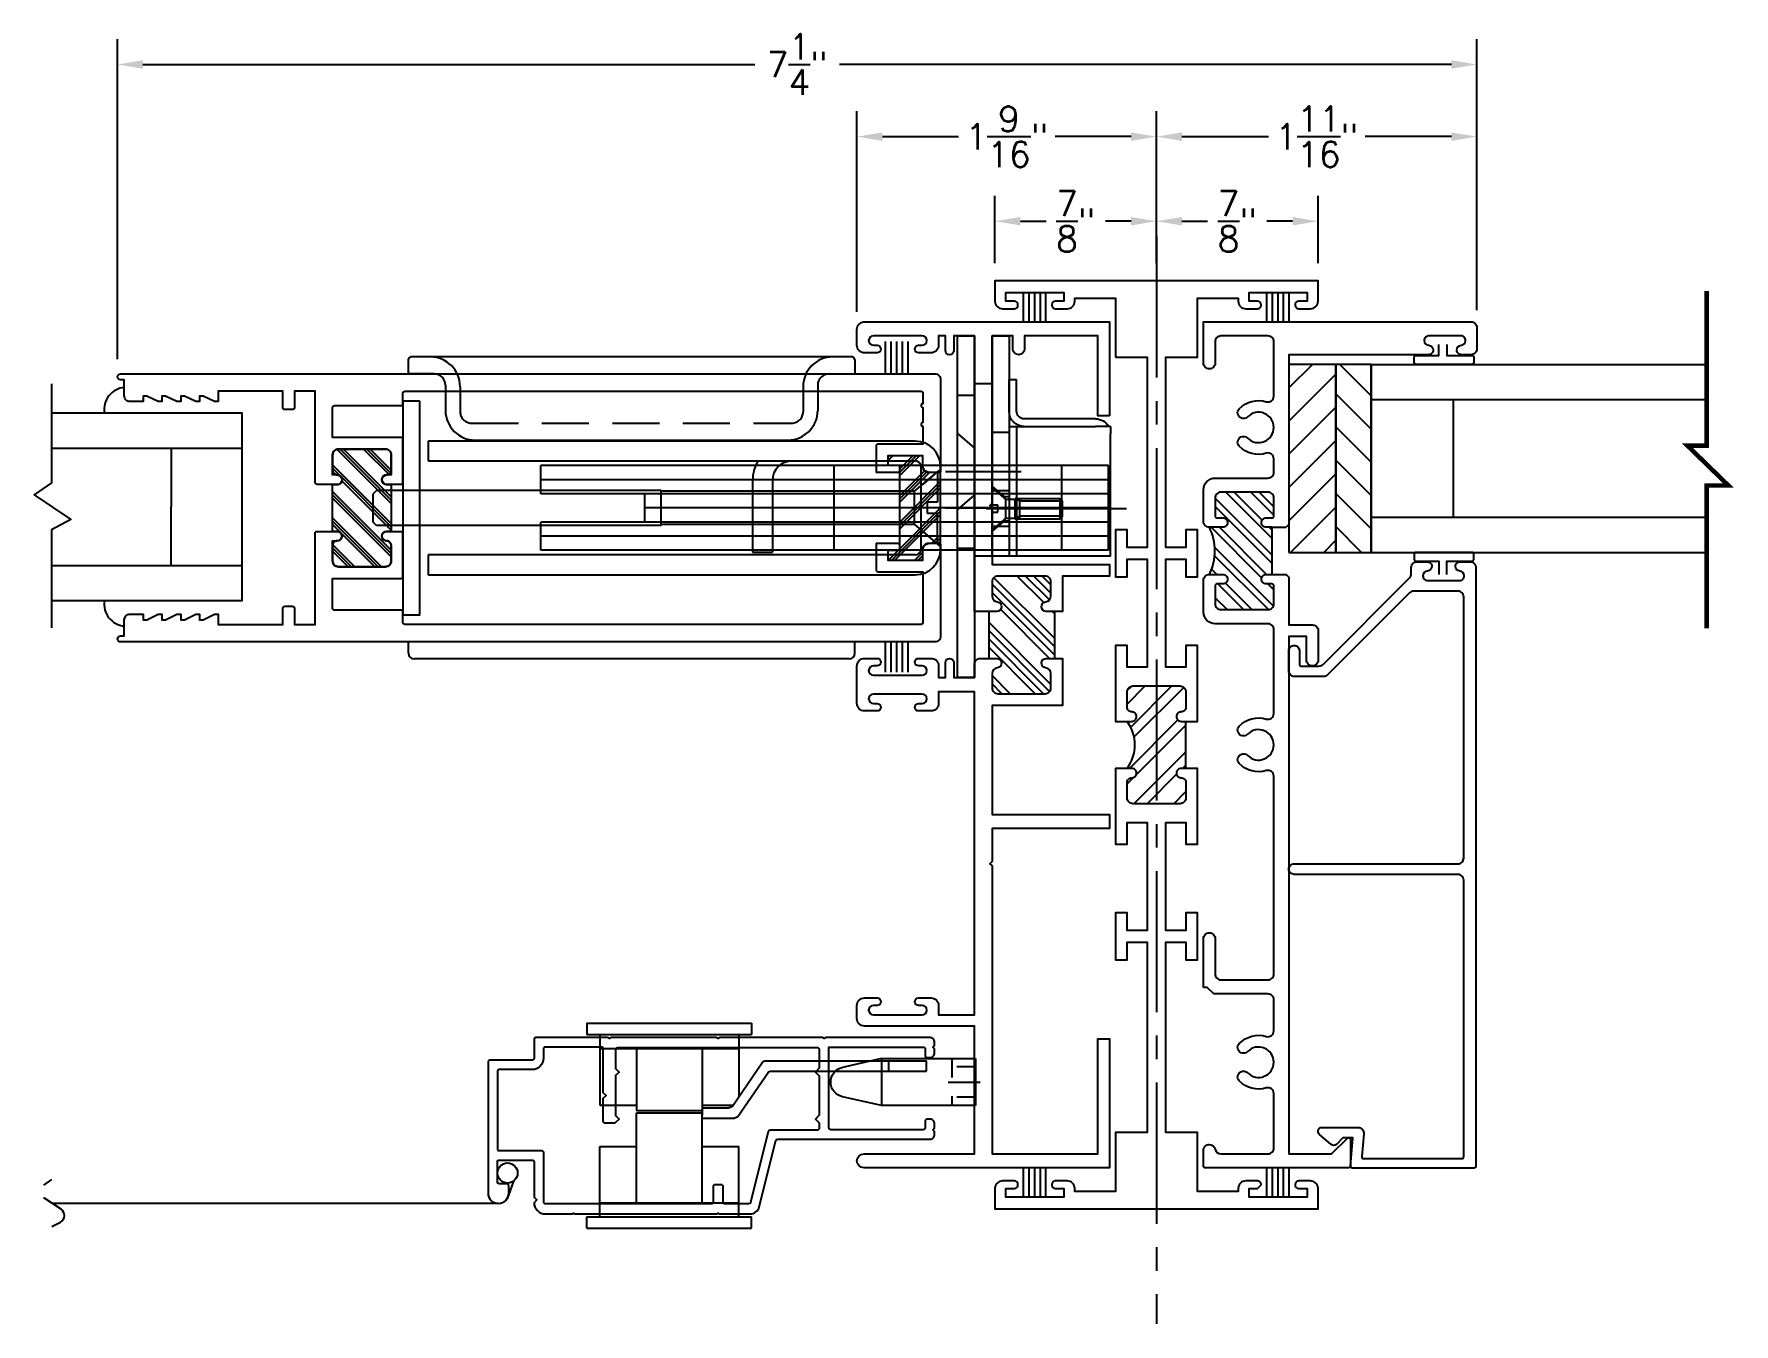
# Model space of a CAD drawing. Extents: x -75 to 127, y -92 to 53.
# Drawn here: x -12.98 to -3.94, y 32.28 to 39.14 of the extents above; entities that cross this region are included whole.
import ezdxf

# ---------------------------------------------------------------- set-up
doc = ezdxf.new("R2010")
doc.units = 0
doc.header["$MEASUREMENT"] = 0
for name, pattern in [('CENTER2', [1.125, 0.75, -0.125, 0.125, -0.125]), ('HIDDEN', [0.375, 0.25, -0.125]), ('HIDDEN2', [0.1875, 0.125, -0.0625])]:
    doc.linetypes.add(name, pattern=pattern)
doc.layers.get('0').update_dxf_attribs({"linetype": 'CONTINUOUS'})
doc.layers.get('Defpoints').update_dxf_attribs({"linetype": 'CONTINUOUS'})
for name, color, linetype in [('DIM', 7, 'CONTINUOUS'), ('FRAME', 1, 'CONTINUOUS'), ('GLASS', 7, 'CONTINUOUS'), ('MISC', 7, 'CONTINUOUS'), ('SEAL', 7, 'CONTINUOUS'), ('SETTING BLOCKS', 7, 'CONTINUOUS'), ('TEXT', 7, 'CONTINUOUS'), ('VENT', 5, 'CONTINUOUS')]:
    doc.layers.add(name, color=color, linetype=linetype)
doc.styles.get("Standard").update_dxf_attribs({"font": 'simplex.shx'})
doc.dimstyles.new('FULL SCALE', dxfattribs={"dimscale": 0.75, "dimtxt": 0.18, "dimasz": 0.18, "dimexe": 0.18, "dimexo": 0.125, "dimgap": 0.09, "dimtad": 0, "dimtih": 1, "dimtoh": 1, "dimdec": 4, "dimzin": 0, "dimdsep": 46, "dimlunit": 4, "dimtxsty": 'Standard', "dimcen": 0.09, "dimadec": 0, "dimazin": 0, "dimtfac": 1, "dimtdec": 4, "dimtofl": 0, "dimtmove": 0, "dimatfit": 3, "dimfxl": 0, "dimtolj": 1, "dimtzin": 0, "dimarcsym": 0})

# ---------------------------------------------------------------- blocks, each defined once
blk = doc.blocks.new('3082 THERMAL MULLION')
h = blk.add_hatch()
h.set_pattern_fill('ANSI32', color=256, scale=0.4, style=0)
h.set_pattern_definition([(45, (-18.90285, -1.32658), (-0.106066, 0.106066), []), (45, (-18.83214, -1.32658), (-0.106066, 0.106066), [])])
h.paths.add_polyline_path([(0.156, 2.5935), (0.131, 2.5935, -0.414214), (0.106, 2.6185), (0.106, 2.6195, -0.414214), (0.13, 2.6435), (0.131, 2.6435, 0.414214), (0.156, 2.6685), (0.156, 2.7505, 0.414214), (0.125, 2.7815), (-0.125, 2.7815, 0.414214), (-0.156, 2.7505), (-0.156, 2.6685, 0.414214), (-0.131, 2.6435), (-0.13, 2.6435, -0.414214), (-0.106, 2.6195), (-0.106, 2.6185, -0.414214), (-0.131, 2.5935), (-0.156, 2.5935, -0.330037), (-0.156, 2.3435), (-0.131, 2.3435, -0.414214), (-0.106, 2.3185), (-0.106, 2.3175, -0.414214), (-0.13, 2.2935), (-0.131, 2.2935, 0.414214), (-0.156, 2.2685), (-0.156, 2.1865, 0.414214), (-0.125, 2.1555), (0.125, 2.1555, 0.414214), (0.156, 2.1865), (0.156, 2.2685, 0.414214), (0.131, 2.2935), (0.13, 2.2935, -0.414214), (0.106, 2.3175), (0.106, 2.3185, -0.414214), (0.131, 2.3435), (0.156, 2.3435)])
blk.add_line((0.156, 2.3435), (0.156, 2.5935))
for points in [[(-0.218, 4.531), (-0.05, 4.531), (-0.05, 3.518), (-0.156, 3.518), (-0.156, 3.612), (-0.218, 3.612), (-0.218, 3.362), (-0.156, 3.362), (-0.156, 3.456), (-0.05, 3.456), (-0.05, 2.8815), (-0.156, 2.8815), (-0.156, 2.9975), (-0.218, 2.9975), (-0.218, 2.5935), (-0.131, 2.5935, 0.414214), (-0.106, 2.6185), (-0.106, 2.6195, 0.414214), (-0.13, 2.6435), (-0.131, 2.6435, -0.414214), (-0.156, 2.6685), (-0.156, 2.7505, -0.414214), (-0.125, 2.7815), (0.125, 2.7815, -0.414214), (0.156, 2.7505), (0.156, 2.6685, -0.414214), (0.131, 2.6435), (0.13, 2.6435, 0.414214), (0.106, 2.6195), (0.106, 2.6185, 0.414214), (0.131, 2.5935), (0.218, 2.5935), (0.218, 2.9975), (0.156, 2.9975), (0.156, 2.8815), (0.05, 2.8815), (0.05, 3.456), (0.156, 3.456), (0.156, 3.362), (0.218, 3.362), (0.218, 3.612), (0.156, 3.612), (0.156, 3.518), (0.05, 3.518), (0.05, 4.531), (0.218, 4.531), (0.218, 4.844), (0.435, 4.844), (0.435, 4.828, 0.414214), (0.475, 4.788), (0.537, 4.788, 0.414214), (0.557, 4.808), (0.557, 4.809, 0.414214), (0.538, 4.828), (0.492, 4.828), (0.492, 4.875), (0.802, 4.875), (0.802, 4.828), (0.755, 4.828, 0.414214), (0.737, 4.81), (0.737, 4.808, 0.414214), (0.757, 4.788), (0.819, 4.788, 0.414214), (0.859, 4.828), (0.859, 4.937), (-0.859, 4.937), (-0.859, 4.828, 0.414214), (-0.819, 4.788), (-0.755, 4.788, 0.414214), (-0.737, 4.806), (-0.737, 4.81, 0.414214), (-0.755, 4.828), (-0.802, 4.828), (-0.802, 4.875), (-0.492, 4.875), (-0.492, 4.828), (-0.539, 4.828, 0.414214), (-0.557, 4.81), (-0.557, 4.806, 0.414214), (-0.539, 4.788), (-0.475, 4.788, 0.414214), (-0.435, 4.828), (-0.435, 4.844), (-0.218, 4.844)], [(0.557, 0.128), (0.557, 0.129, 0.414214), (0.537, 0.149), (0.475, 0.149, 0.414214), (0.435, 0.109), (0.435, 0.093), (0.218, 0.093), (0.218, 0.406), (0.05, 0.406), (0.05, 1.419), (0.156, 1.419), (0.156, 1.325), (0.218, 1.325), (0.218, 1.575), (0.156, 1.575), (0.156, 1.481), (0.05, 1.481), (0.05, 2.0555), (0.156, 2.0555), (0.156, 1.9395), (0.218, 1.9395), (0.218, 2.3435), (0.131, 2.3435, 0.414214), (0.106, 2.3185), (0.106, 2.3175, 0.414214), (0.13, 2.2935), (0.131, 2.2935, -0.414214), (0.156, 2.2685), (0.156, 2.1865, -0.414214), (0.125, 2.1555), (-0.125, 2.1555, -0.414214), (-0.156, 2.1865), (-0.156, 2.2685, -0.414214), (-0.131, 2.2935), (-0.13, 2.2935, 0.414214), (-0.106, 2.3175), (-0.106, 2.3185, 0.414214), (-0.131, 2.3435), (-0.218, 2.3435), (-0.218, 1.9395), (-0.156, 1.9395), (-0.156, 2.0555), (-0.05, 2.0555), (-0.05, 1.481), (-0.156, 1.481), (-0.156, 1.575), (-0.218, 1.575), (-0.218, 1.325), (-0.156, 1.325), (-0.156, 1.419), (-0.05, 1.419), (-0.05, 0.406), (-0.218, 0.406), (-0.218, 0.093), (-0.435, 0.093), (-0.435, 0.109, 0.414214), (-0.475, 0.149), (-0.539, 0.149, 0.414214), (-0.557, 0.131), (-0.557, 0.127, 0.414214), (-0.539, 0.109), (-0.492, 0.109), (-0.492, 0.062), (-0.802, 0.062), (-0.802, 0.109), (-0.755, 0.109, 0.414214), (-0.737, 0.127), (-0.737, 0.131, 0.414214), (-0.755, 0.149), (-0.819, 0.149, 0.414214), (-0.859, 0.109), (-0.859, 0), (0.859, 0), (0.859, 0.109, 0.414214), (0.819, 0.149), (0.757, 0.149, 0.414214), (0.737, 0.129), (0.737, 0.127, 0.414214), (0.755, 0.109), (0.802, 0.109), (0.802, 0.062), (0.492, 0.062), (0.492, 0.109), (0.538, 0.109)]]:
    blk.add_lwpolyline(points, format="xyb", close=True)
blk.add_arc((-0.3247, 2.4685), 0.21, 323.47039, 36.52961)
blk = doc.blocks.new('A$C3BF656AD')
at = {"layer": 'SETTING BLOCKS'}
h = blk.add_hatch(dxfattribs=at)
h.set_pattern_fill('ANSI31', color=256, scale=0.25, angle=90, style=0)
h.set_pattern_definition([(135, (0.820812, -8.054306), (-0.02209709, -0.02209709), [])])
h.paths.add_polyline_path([(0, 0.0625), (0.25, 0.0625), (0.25, 0.1095), (0, 0.1095)])
h = blk.add_hatch(dxfattribs=at)
h.set_pattern_fill('ANSI31', color=256, scale=0.25, style=0)
h.set_pattern_definition([(45, (-2.098375, -8.085556), (-0.02209709, 0.02209709), [])])
h.paths.add_polyline_path([(0, 0), (0.25, 0), (0.25, 0.0625), (0, 0.0625)])
for points in [[(0, 0.0625), (0, 0.1095), (0.25, 0.1095), (0.25, 0.0625)], [(0, 0), (0, 0.0625), (0.25, 0.0625), (0.25, 0)]]:
    blk.add_lwpolyline(points, close=True, dxfattribs=at)
blk = doc.blocks.new('3805 BLOCK FRAME')
h = blk.add_hatch()
h.set_pattern_fill('ANSI32', color=256, scale=0.25, style=0)
h.set_pattern_definition([(45, (-4.16348, -5.189), (-0.0662913, 0.0662913), []), (45, (-4.11928, -5.189), (-0.0662913, 0.0662913), [])])
h.paths.add_polyline_path([(-0.8185, 1.361, 0.414214), (-0.8495, 1.392), (-0.9455, 1.392, 0.414214), (-0.9555, 1.382), (-0.9555, 1.351, -0.414214), (-0.9805, 1.326, -0.414214), (-1.0055, 1.351), (-1.0055, 1.423, -0.235384), (-1.2565, 1.423), (-1.2565, 1.351, -0.414214), (-1.2815, 1.326, -0.414214), (-1.3065, 1.351), (-1.3065, 1.382, 0.414214), (-1.3165, 1.392), (-1.4125, 1.392, 0.414214), (-1.4435, 1.361), (-1.4435, 1.111, 0.414214), (-1.4125, 1.08), (-1.3165, 1.08, 0.414214), (-1.3065, 1.09), (-1.3065, 1.121, -0.414214), (-1.2815, 1.146, -0.414214), (-1.2565, 1.121), (-1.2565, 1.09), (-1.0055, 1.09), (-1.0055, 1.121, -0.414214), (-0.9805, 1.146, -0.414214), (-0.9555, 1.121), (-0.9555, 1.09, 0.414214), (-0.9455, 1.08), (-0.8495, 1.08, 0.414214), (-0.8185, 1.111)])
for q in [(-1.2565, 1.09), (-1.0055, 1.015)]:
    blk.add_line((-1.0055, 1.09), q)
blk.add_lwpolyline([(-3.4525, 1.454), (-3.1935, 1.454, -0.414214), (-3.1625, 1.423, -0.414214), (-3.1935, 1.392), (-3.3815, 1.392, 0.414214), (-3.4125, 1.361), (-3.4125, 1.111, 0.414214), (-3.3815, 1.08), (-2.3292, 1.08, 0.5024), (-2.2995, 1.1199, -0.280293), (-2.262, 1.2637, -0.498955), (-2.213, 1.256, -0.334263), (-2.2188, 1.2192, 2.470836), (-2.1062, 1.2192, -0.334263), (-2.112, 1.256, -0.498955), (-2.063, 1.2637, -0.280293), (-2.0255, 1.1199, 0.5024), (-1.9958, 1.08), (-1.5495, 1.08, 0.414214), (-1.5185, 1.111), (-1.5185, 1.392, -0.414214), (-1.4565, 1.454), (-1.2875, 1.454, -0.414214), (-1.2565, 1.423), (-1.2565, 1.351, -0.414214), (-1.2815, 1.326, -0.414214), (-1.3065, 1.351), (-1.3065, 1.382, 0.414214), (-1.3165, 1.392), (-1.4125, 1.392, 0.414214), (-1.4435, 1.361), (-1.4435, 1.111, 0.414214), (-1.4125, 1.08), (-1.3165, 1.08, 0.414214), (-1.3065, 1.09), (-1.3065, 1.121, -0.414214), (-1.2815, 1.146, -0.414214), (-1.2565, 1.121), (-1.2565, 1.09), (-1.2565, 1.015), (-1.2715, 1), (-1.5245, 1), (-1.5245, 0.875, -0.414214), (-1.5555, 0.844), (-1.7115, 0.844, -0.414214), (-1.7425, 0.875, -0.414214), (-1.7115, 0.906), (-1.5865, 0.906), (-1.5865, 1), (-4.3375, 1), (-4.3375, 0.7763, 0.198912), (-4.3346, 0.7692), (-4.2554, 0.6901, -0.668179), (-4.2625, 0.673), (-4.4025, 0.673, -0.414214), (-4.4125, 0.683), (-4.4125, 1.444, -0.414214), (-4.4025, 1.454), (-4.3185, 1.454, -0.414214), (-4.2875, 1.423, -0.358249), (-4.3125, 1.3926, 0.358249), (-4.3375, 1.3622), (-4.3375, 1.111, 0.414214), (-4.3065, 1.08), (-4.0172, 1.08, 0.5024), (-3.9875, 1.1199, -0.280293), (-3.95, 1.2637, -0.498955), (-3.901, 1.256), (-3.901, 1.256, -0.334263), (-3.9068, 1.2192, 2.470836), (-3.7942, 1.2192, -0.334263), (-3.8, 1.256), (-3.8, 1.256, -0.498955), (-3.751, 1.2637, -0.280293), (-3.7135, 1.1199, 0.5024), (-3.6838, 1.08), (-3.5185, 1.08, 0.414214), (-3.4875, 1.111), (-3.4875, 1.399), (-3.4525, 1.434)], format="xyb", close=True)
blk.add_lwpolyline([(-1.0055, 1.09), (-1.0055, 1.121, -0.414214), (-0.9805, 1.146, -0.414214), (-0.9555, 1.121), (-0.9555, 1.09, 0.414214), (-0.9455, 1.08), (-0.8495, 1.08, 0.414214), (-0.8185, 1.111), (-0.8185, 1.361, 0.414214), (-0.8495, 1.392), (-0.9455, 1.392, 0.414214), (-0.9555, 1.382), (-0.9555, 1.351, -0.414214), (-0.9805, 1.326), (-0.9805, 1.326, -0.414214), (-1.0055, 1.351), (-1.0055, 1.423, -0.414214), (-0.9745, 1.454), (-0.8055, 1.454, -0.414214), (-0.7435, 1.392), (-0.7435, 1.111, 0.414214), (-0.7125, 1.08), (-0.6412, 1.08, 0.5024), (-0.6115, 1.1199, -0.280293), (-0.574, 1.2637, -0.498955), (-0.525, 1.256), (-0.525, 1.256, -0.334263), (-0.5308, 1.2192, 2.470836), (-0.4182, 1.2192, -0.334263), (-0.424, 1.256, -0.498955), (-0.375, 1.2637, -0.280293), (-0.3375, 1.1199, 0.5024), (-0.3078, 1.08), (-0.0185, 1.08, 0.414214), (0.0125, 1.111), (0.0125, 1.361, 0.414214), (-0.0185, 1.392), (-0.1315, 1.392, -0.414214), (-0.1625, 1.423, -0.414214), (-0.1315, 1.454), (0.0875, 1.454), (0.0875, 0.031, -0.414214), (0.0565, 0), (-0.0565, 0, -0.414214), (-0.0875, 0.031), (-0.0875, 0.0825, -0.414214), (-0.0625, 0.1075), (-0.0625, 0.1075, -0.399638), (-0.0375, 0.0837, 0.399638), (-0.0126, 0.06), (-0.0125, 0.06, 0.414214), (0.0125, 0.085), (0.0125, 0.255, 0.414214), (-0.0125, 0.28), (-0.0126, 0.28, 0.399638), (-0.0375, 0.2562, -0.399638), (-0.0625, 0.2325, -0.414214), (-0.0875, 0.2575), (-0.0875, 0.309), (-0.0875, 1), (-0.9905, 1), (-1.0055, 1.015)], format="xyb")
blk.add_arc((-1.131, 1.6748), 0.2814, 243.50919, 296.49081)
blk = doc.blocks.new('3801 1 INCH GLASS STOP')
blk.add_lwpolyline([(2.7411, 0.327, -0.414214), (2.7691, 0.299, -0.414214), (2.7411, 0.271), (2.6691, 0.271, 0.414214), (2.6591, 0.261), (2.6591, 0.1671, 0.198912), (2.6682, 0.1452), (3.1282, -0.3149, 0.198912), (3.1502, -0.324), (3.1831, -0.324, -0.414214), (3.2141, -0.355), (3.2141, -0.4085, -0.414214), (3.1891, -0.4335, -0.399638), (3.1642, -0.4097, 0.400364), (3.1391, -0.386, 0.414214), (3.1141, -0.411), (3.1141, -0.581, 0.414214), (3.1391, -0.606), (3.1392, -0.606, 0.399638), (3.1642, -0.5822, -0.399638), (3.1891, -0.5585, -0.414214), (3.2141, -0.5835), (3.2141, -0.637, -0.414214), (3.1831, -0.668), (-0.0009, -0.668, -0.414214), (-0.0109, -0.658), (-0.0109, -0.01, -0.440011), (0, 0), (0.1491, -0.013), (0.1491, 0.04), (0.115, 0.0742, -0.395486), (0.1141, 0.1015), (0.1701, 0.1652, -0.691708), (0.2051, 0.152), (0.2051, -0.0403, -0.440011), (0.1714, -0.0712), (0.05, -0.0606, 0.440011), (0.0391, -0.0706), (0.0391, -0.593, 0.414214), (0.0491, -0.603), (1.5201, -0.603, 0.414214), (1.5511, -0.572), (1.5511, 0.299, -0.414214), (1.5791, 0.327, -0.414214), (1.6071, 0.299), (1.6071, -0.572, 0.414214), (1.6381, -0.603), (3.0271, -0.603, 0.414214), (3.0581, -0.572), (3.0581, -0.3368, 0.198912), (3.049, -0.3149), (2.6122, 0.122, -0.198912), (2.6031, 0.1439), (2.6031, 0.296, -0.414214), (2.6341, 0.327)], format="xyb", close=True)
blk = doc.blocks.new('4574 BLOCK JAMB')
h = blk.add_hatch()
h.set_pattern_fill('ANSI34', scale=0.25, style=0)
h.paths.add_polyline_path([(-0.0089, -1.54), (-0.0523, -1.54, -0.946427), (-0.0551, -1.4898, 0.382331), (-0.0275, -1.459), (-0.0275, -1.383, 0.414214), (-0.0585, -1.352), (-0.3085, -1.352, 0.414214), (-0.3395, -1.383), (-0.3395, -1.459, 0.382331), (-0.3119, -1.4898, -0.946427), (-0.3147, -1.54), (-0.3581, -1.54), (-0.3581, -1.79), (-0.3147, -1.79, -0.946427), (-0.3119, -1.8402, 0.382331), (-0.3395, -1.871), (-0.3395, -1.947, 0.414214), (-0.3085, -1.978), (-0.0585, -1.978, 0.414214), (-0.0275, -1.947), (-0.0275, -1.871, 0.382331), (-0.0551, -1.8402, -0.946427), (-0.0523, -1.79), (-0.0089, -1.79)])
at = {"color": 7}
for p, q in [((-0.3581, -1.54), (-0.3581, -1.79)), ((-0.0089, -1.54), (-0.0089, -1.79))]:
    blk.add_line(p, q, dxfattribs=at)
for points in [[(-0.6515, -0.5), (-0.5895, -0.5), (-0.5895, -0.075), (-0.1995, -0.075), (-0.1995, -0.144, 1), (-0.1375, -0.144), (-0.1375, -0.075), (-0.0275, -0.075), (-0.0275, -0.965), (-0.0155, -0.977), (-0.0275, -0.989), (-0.0275, -1.29), (-0.6515, -1.29), (-0.6515, -1.352), (-0.4015, -1.352), (-0.4015, -1.54), (-0.3147, -1.54, 0.946427), (-0.3119, -1.4898, -0.382331), (-0.3395, -1.459), (-0.3395, -1.383, -0.414214), (-0.3085, -1.352), (-0.0585, -1.352, -0.414214), (-0.0275, -1.383), (-0.0275, -1.459, -0.382331), (-0.0551, -1.4898, 0.946427), (-0.0523, -1.54), (0.0665, -1.54), (0.0665, -0.075), (0.1765, -0.075), (0.1765, -0.1525, 1), (0.2215, -0.1525), (0.2215, -0.075), (0.2575, -0.075), (0.2575, -0.125, 0.414214), (0.2975, -0.165), (0.3645, -0.165, 1), (0.3645, -0.125), (0.3445, -0.125, -1), (0.3445, -0.075), (0.6045, -0.075, -1), (0.6045, -0.125), (0.5845, -0.125, 1), (0.5845, -0.165), (0.6515, -0.165, 0.414214), (0.6915, -0.125), (0.6915, -0.04, 0.414214), (0.6515, 0), (-0.6515, 0)], [(0.1765, -1.9675), (0.2575, -1.9675), (0.2575, -2.03, 0.414214), (0.2975, -2.07), (0.3645, -2.07, 1), (0.3645, -2.03), (0.3445, -2.03, -1), (0.3445, -1.98), (0.6045, -1.98, -1), (0.6045, -2.03), (0.5845, -2.03, 1), (0.5845, -2.07), (0.6515, -2.07, 0.414214), (0.6915, -2.03), (0.6915, -1.83, 0.414214), (0.6515, -1.79), (0.5845, -1.79, 1), (0.5845, -1.83), (0.6045, -1.83, -1), (0.6045, -1.88), (0.3445, -1.88, -1), (0.3445, -1.83), (0.3645, -1.83, 1), (0.3645, -1.79), (0.2975, -1.79, 0.414214), (0.2575, -1.83), (0.2575, -1.8925), (0.2215, -1.8925), (0.2215, -1.8125, 1), (0.1765, -1.8125), (0.1765, -1.8925), (0.0665, -1.8925), (0.0665, -1.821, 0.414214), (0.0355, -1.79), (-0.0523, -1.79, 0.946427), (-0.0551, -1.8402, -0.382331), (-0.0275, -1.871), (-0.0275, -1.947, -0.414214), (-0.0585, -1.978), (-0.3085, -1.978, -0.414214), (-0.3395, -1.947), (-0.3395, -1.871, -0.382331), (-0.3119, -1.8402, 0.946427), (-0.3147, -1.79), (-0.4015, -1.79), (-0.4015, -2.04), (-0.0275, -2.04), (-0.0275, -2.62), (-0.6515, -2.62), (-0.6515, -2.695), (-0.0275, -2.695), (-0.0275, -2.87), (-0.0155, -2.882), (-0.0275, -2.894), (-0.0275, -4.425), (-0.5895, -4.425), (-0.5895, -3.813), (-0.6515, -3.813), (-0.6515, -4.5), (0.654, -4.5, 1), (0.654, -4.425), (0.0665, -4.425), (0.0665, -3.746), (0.6515, -3.746, 0.414214), (0.6915, -3.706), (0.6915, -3.636, 0.414214), (0.6515, -3.596), (0.5845, -3.596, 1), (0.5845, -3.636), (0.6045, -3.636, -1), (0.6045, -3.686), (0.3445, -3.686, -1), (0.3445, -3.636), (0.3645, -3.636, 1), (0.3645, -3.596), (0.2975, -3.596, 0.414214), (0.2575, -3.636), (0.2575, -3.686), (0.0665, -3.686), (0.0665, -1.9675)]]:
    blk.add_lwpolyline(points, format="xyb", close=True)
blk = doc.blocks.new('Screen Latch MS-550J - top')
for p, q in [((0, 1.09), (0.875, 1.09)), ((0, 1.09), (0, 1.03)), ((0.875, 1.09), (0.875, 1.03)), ((0, 1.03), (0.875, 1.03)), ((0.0675, 1.03), (0.0675, 0.6549)), ((0.8075, 1.03), (0.8075, 0.6549)), ((0.0675, 0.955), (0.8075, 0.955)), ((0.2625, 0.955), (0.2625, 0.4769)), ((0.6125, 0.955), (0.6125, 0.4769)), ((0.0675, 0.6549), (0.2625, 0.6549)), ((0.6125, 0.6549), (0.8075, 0.6549)), ((0.2625, 0.4769), (0.6125, 0.4769)), ((0.2625, 0.135), (0.2625, 0.465)), ((0.2625, 0.465), (0.6125, 0.465)), ((0.2625, 0.465), (0.6125, 0.465)), ((0.6125, 0.5043), (0.7855, 0.5043)), ((0.6125, 0.4351), (0.6125, 0.4901)), ((0.6125, 0.135), (0.6125, 0.465)), ((0.802, 0.4956), (0.9628, 0.2629)), ((0.0675, 0.06), (0.0675, 0.4351)), ((0.0675, 0.4351), (0.2625, 0.4351)), ((0.6125, 0.4493), (0.7567, 0.4493)), ((0.6125, 0.4351), (0.7769, 0.4351)), ((0.7731, 0.4406), (0.934, 0.2079)), ((0.8075, 0.06), (0.8075, 0.3909)), ((0.9504, 0.1993), (1.805, 0.1993)), ((0.9793, 0.2543), (1.805, 0.2543)), ((1.605, 0.2543), (1.605, 0.1993)), ((1.805, 0.2543), (1.805, 0.1993)), ((0.0675, 0.135), (0.8075, 0.135)), ((0, 0.06), (0.875, 0.06)), ((0, 0), (0, 0.06)), ((0, 0), (0.875, 0)), ((0.875, 0), (0.875, 0.06))]:
    blk.add_line(p, q)
for centre, start, end in [((0.7855, 0.4843), 34.6446, 90), ((0.7567, 0.4293), 34.6446, 90), ((0.9504, 0.2193), 214.6446, 270), ((0.9793, 0.2743), 214.6446, 270)]:
    blk.add_arc(centre, 0.02, start, end)
blk = doc.blocks.new('3000 SCREEN')
blk.add_line((0.1346, -0.2854), (0.1013, -0.3782))
for points in [[(2.325, 0.4185), (2.325, 0.3825, 0.414214), (2.335, 0.3725), (2.35, 0.3725, 0.414214), (2.375, 0.3975), (2.375, 0.4185), (2.365, 0.4285), (2.375, 0.4385), (2.375, 0.4535, 0.414214), (2.35, 0.4785), (1.7992, 0.4785, 0.213422), (1.7917, 0.4752, -0.447214), (1.7843, 0.4752, 0.213422), (1.7768, 0.4785), (1.2352, 0.4785, 0.213422), (1.2277, 0.4752, -0.447214), (1.2203, 0.4752, 0.213422), (1.2128, 0.4785), (0.6566, 0.4785, 0.213422), (0.6492, 0.4752, -0.447214), (0.6417, 0.4752, 0.213422), (0.6342, 0.4785), (0.255, 0.4785, 0.414214), (0.245, 0.4685), (0.245, 0.3685, -0.414214), (0.235, 0.3585), (0.01, 0.3585, 0.414214), (0, 0.3485), (0, -0.3485, 0.414214), (0.055, -0.4035, 0.414214), (0.11, -0.3485), (0.11, -0.3085, 0.414214), (0.1, -0.2985), (0.06, -0.2985, -0.414214), (0.05, -0.2885), (0.05, -0.1825, -0.414214), (0.06, -0.1725), (0.235, -0.1725, -0.414214), (0.245, -0.1825), (0.245, -0.3695), (0.26, -0.3845), (0.245, -0.3995, 0.414214), (0.305, -0.4595), (0.4428, -0.4595, 0.213422), (0.4503, -0.4562, -0.447214), (0.4577, -0.4562, 0.213422), (0.4652, -0.4595), (1.2128, -0.4595, 0.213422), (1.2203, -0.4562, -0.447214), (1.2277, -0.4562, 0.213422), (1.2352, -0.4595), (1.394, -0.4595, 0.34382), (1.4425, -0.4217), (1.5311, -0.0691, -0.34382), (1.5408, -0.0615), (2.35, -0.0615, 0.414214), (2.375, -0.0365), (2.375, -0.0215), (2.365, -0.0115), (2.375, -0.0015), (2.375, 0.0195, 0.414214), (2.35, 0.0445), (2.335, 0.0445, 0.414214), (2.325, 0.0345), (2.325, -0.0015, -0.414214), (2.315, -0.0115), (1.823, -0.0115, -0.414214), (1.813, -0.0015), (1.813, 0.4285), (2.315, 0.4285, -0.414214)], [(1.763, 0.4135, 0.414214), (1.753, 0.4235), (0.6879, 0.4235, 0.414214), (0.6779, 0.4135), (0.6779, 0.3146), (0.697, 0.2955), (0.6779, 0.2764), (0.6779, 0.0646), (0.697, 0.0455), (0.6779, 0.0264, -0.198912), (0.6709, 0.0235), (0.6229, 0.0235, -0.414214), (0.6129, 0.0335), (0.6129, 0.1555), (0.6279, 0.1705), (0.6129, 0.1855), (0.6129, 0.4185, 0.414214), (0.6029, 0.4285), (0.305, 0.4285, 0.414214), (0.295, 0.4185), (0.295, 0.3685, -0.414214), (0.235, 0.3085), (0.06, 0.3085, 0.414214), (0.05, 0.2985), (0.05, -0.1125, 0.414214), (0.06, -0.1225), (0.285, -0.1225, -0.414214), (0.295, -0.1325), (0.295, -0.3945, 0.414214), (0.305, -0.4045), (1.189, -0.4045, 0.414214), (1.199, -0.3945), (1.199, -0.3125, -0.414214), (1.209, -0.3025), (1.239, -0.3025, -0.414214), (1.249, -0.3125), (1.249, -0.3945, 0.414214), (1.259, -0.4045), (1.3875, -0.4045, 0.34382), (1.3972, -0.3969), (1.4921, -0.0191, -0.34382), (1.5018, -0.0115), (1.753, -0.0115, 0.414214), (1.763, -0.0015), (1.763, 0.0235), (1.741, 0.0455), (1.763, 0.0675), (1.763, 0.2735), (1.741, 0.2955), (1.763, 0.3175)]]:
    blk.add_lwpolyline(points, format="xyb", close=True)
blk.add_circle((0.1037, -0.2417), 0.0535)
blk = doc.blocks.new('Screen Strike - Top')
for p, q in [((-0.5, 0.125), (-0.7077, 0.078)), ((0, 0.125), (-0.5, 0.125)), ((-0.5, -0.125), (-0.5, 0.125)), ((0, -0.125), (0, 0.125)), ((-0.5, -0.125), (-0.7077, -0.078)), ((-0.5, -0.125), (0, -0.125))]:
    blk.add_line(p, q)
at = {"linetype": 'HIDDEN2', "ltscale": 0.5}
for p, q in [((-0.125, -0.125), (-0.125, 0.125)), ((0, 0.08), (-0.125, 0.08)), ((0, -0.08), (-0.125, -0.08))]:
    blk.add_line(p, q, dxfattribs=at)
at = {"linetype": 'CENTER2', "ltscale": 0.25}
blk.add_line((-0.145, 0), (0.025, 0), dxfattribs=at)
blk.add_arc((-0.69, 0), 0.08, 102.74604, 257.25396)
blk = doc.blocks.new('3770-ext lead stile w latch')
at = {"layer": 'VENT', "linetype": 'Continuous'}
h = blk.add_hatch(dxfattribs=at)
h.set_pattern_fill('PLAST', color=256, scale=0.4, angle=45, style=0)
h.set_pattern_definition([(45, (-5.0509, -6.56077), (-0.0707107, 0.0707107), []), (45, (-5.05974, -6.55193), (-0.0707107, 0.0707107), []), (45, (-5.06858, -6.54309), (-0.0707107, 0.0707107), [])])
h.paths.add_polyline_path([(0.219, 0.1878), (0.219, 0.2278), (0.281, 0.2278), (0.281, 0.2778), (0.094, 0.2778), (0.094, 0.2188, -0.414214), (0.063, 0.1878), (0, 0.1878), (0, -0.1872), (0.063, -0.1872, -0.414214), (0.094, -0.2182), (0.094, -0.2772), (0.281, -0.2772), (0.281, -0.2272), (0.219, -0.2272), (0.219, -0.1872)])
h = blk.add_hatch(dxfattribs=at)
h.set_pattern_fill('PLAST', scale=0.4, angle=-45, style=0)
h.set_pattern_definition([(315, (-21.20419, 6.21365), (0.07071068, 0.07071068), []), (315, (-21.19535, 6.22249), (0.07071068, 0.07071068), []), (315, (-21.18651, 6.23133), (0.07071068, 0.07071068), [])])
edge = h.paths.add_edge_path()
edge.add_line((3.234, 0.1247), (3.234, -0.1253))
edge.add_line((3.234, -0.1253), (3.207, -0.1253))
edge.add_arc((3.207, -0.1504), 0.025, 90, 274.58122)
edge.add_line((3.209, -0.1753), (3.234, -0.1753))
edge.add_line((3.234, -0.1753), (3.234, -0.2823))
edge.add_arc((3.203, -0.2823), 0.031, 270, 360, ccw=False)
edge.add_line((3.203, -0.3133), (2.953, -0.3133))
edge.add_arc((2.953, -0.2823), 0.031, 180, 270, ccw=False)
edge.add_line((2.922, -0.2823), (2.922, -0.1753))
edge.add_line((2.922, -0.1753), (2.947, -0.1753))
edge.add_arc((2.947, -0.1503), 0.025, 270, 445.41878)
edge.add_line((2.949, -0.1253), (2.922, -0.1253))
edge.add_line((2.922, -0.1253), (2.922, 0.1247))
edge.add_line((2.922, 0.1247), (2.947, 0.1247))
edge.add_arc((2.947, 0.1497), 0.025, 270, 445.41878)
edge.add_arc((2.9514, 0.2043), 0.0297, 188.98642, 265.41878, ccw=False)
edge.add_line((2.922, 0.1997), (2.922, 0.2817))
edge.add_arc((2.953, 0.2817), 0.031, 90, 180, ccw=False)
edge.add_line((2.953, 0.3127), (3.203, 0.3127))
edge.add_arc((3.203, 0.2817), 0.031, 0, 90, ccw=False)
edge.add_line((3.234, 0.2817), (3.234, 0.1747))
edge.add_line((3.234, 0.1747), (3.209, 0.1747))
edge.add_arc((3.209, 0.1497), 0.025, 90, 269.99542)
edge.add_line((3.209, 0.1247), (3.234, 0.1247))
at = {"layer": 'VENT'}
for p, q in [((0.4558, 0.773), (0.4558, 0.713)), ((0.4858, 0.803), (2.8008, 0.803)), ((2.8308, 0.773), (2.8308, 0.713)), ((0.4558, 0.713), (2.8308, 0.713)), ((2.725, 0.355), (0.135, 0.355)), ((2.725, 0.25), (2.725, 0.355)), ((-0.8932, 0.225), (2.1263, 0.225)), ((-0.8932, 0.225), (-0.8932, -0.225)), ((-0.6432, -0.225), (-0.6432, 0.225)), ((0, 0.22), (0, -0.22)), ((0.0175, 0.1925), (0.0175, 0.03)), ((0.139, 0.0887), (0.0175, 0.1925)), ((0.105, -0.22), (0.105, 0.22)), ((0.135, 0.25), (2.725, 0.25)), ((0.5688, -0.225), (0.5688, 0.225)), ((1, 0.235), (0.895, 0.235)), ((0.895, -0.145), (0.895, 0.235)), ((1, -0.145), (1, 0.235)), ((2.1263, 0.225), (2.1263, 0.075)), ((-0.8932, 0.15), (2.1263, 0.15)), ((1.4866, 0.0931), (2.9997, 0.0931)), ((1.4866, 0.0931), (1.4866, -0.093)), ((2.9997, 0.0931), (3.0175, 0.0752)), ((-0.8932, 0.075), (2.1263, 0.075)), ((-0.8932, 0), (1.5743, 0)), ((0.0175, 0.03), (0.0705, 0.03)), ((0.0705, 0.03), (0.0705, -0.03)), ((0.139, 0.0887), (1.4866, 0.0887)), ((0.139, 0.0887), (0.139, -0.0887)), ((1.5743, -0.075), (1.5743, 0.075)), ((3.0175, 0.0752), (3.0175, -0.0752)), ((-0.8932, -0.075), (2.1263, -0.075)), ((0.0175, -0.1925), (0.0175, -0.03)), ((0.0175, -0.03), (0.0705, -0.03)), ((0.139, -0.0887), (0.0175, -0.1925)), ((0.139, -0.0887), (1.4866, -0.0887)), ((2.1263, -0.075), (2.1263, -0.225)), ((2.9997, -0.093), (3.0175, -0.0752)), ((-0.8932, -0.15), (2.1263, -0.15)), ((1.4866, -0.093), (2.9997, -0.093)), ((-0.8932, -0.225), (2.1263, -0.225)), ((2.725, -0.25), (0.135, -0.25)), ((2.725, -0.355), (2.725, -0.25)), ((0.135, -0.355), (2.725, -0.355)), ((0.135, -0.355), (0.79, -0.355)), ((2.4758, -0.361), (0.8118, -0.361)), ((0.6538, -0.653), (0.6538, -0.519)), ((2.6338, -0.653), (2.6338, -0.519)), ((0.5938, -0.713), (0.4563, -0.713)), ((0.4563, -0.788), (0.4563, -0.713)), ((2.6938, -0.713), (2.8313, -0.713)), ((2.8313, -0.788), (2.8313, -0.713)), ((0.4713, -0.803), (2.8163, -0.803)), ((0.5163, -0.803), (0.5738, -0.803)), ((2.7138, -0.803), (2.7713, -0.803))]:
    blk.add_line(p, q, dxfattribs=at)
at = {"layer": 'VENT', "ltscale": 0.5}
for p, q in [((0, 0.2055), (0.0926, 0.125)), ((0.0926, -0.125), (0, -0.2055))]:
    blk.add_line(p, q, dxfattribs=at)
at = {"layer": 'VENT', "ltscale": 0.3}
for p, q in [((-0.0238, 0), (-0.2832, 0)), ((0.1391, 0), (0.7736, 0))]:
    blk.add_line(p, q, dxfattribs=at)
at = {"layer": 'VENT', "linetype": 'HIDDEN'}
for p, q in [((2.4958, -0.451), (0.7918, -0.451)), ((0.7318, -0.645), (0.7318, -0.511)), ((2.5558, -0.645), (2.5558, -0.511))]:
    blk.add_line(p, q, dxfattribs=at)
at = {"layer": 'VENT'}
for points in [[(0.343, 0.1872), (0.229, 0.1872, -0.414214), (0.219, 0.1972), (0.219, 0.2172, -0.414214), (0.229, 0.2272), (0.281, 0.2272), (0.281, 0.2672, 0.414214), (0.271, 0.2772), (0.094, 0.2772), (0.094, 0.2182, -0.414214), (0.063, 0.1872), (0.01, 0.1872, -0.414214), (0, 0.1972), (0, 0.6817, -0.414214), (0.031, 0.7127), (4.362, 0.7127, -1), (4.362, 0.6807), (4.342, 0.6807), (4.342, 0.5957, -0.414214), (4.311, 0.5647), (4.242, 0.5647), (4.242, 0.5947), (4.222, 0.5947), (4.162, 0.5647), (4.142, 0.5647), (4.142, 0.5947), (4.122, 0.5947), (4.062, 0.5647), (4.042, 0.5647), (4.042, 0.5947), (4.022, 0.5947), (3.962, 0.5647), (3.942, 0.5647), (3.942, 0.5947), (3.922, 0.5947), (3.862, 0.5647), (3.842, 0.5647), (3.842, 0.6197), (3.499, 0.6197), (3.499, 0.5327, -0.414214), (3.489, 0.5227), (3.447, 0.5227, -0.414214), (3.437, 0.5327), (3.437, 0.6197), (3.327, 0.6197), (3.327, 0.1347, -0.414214), (3.317, 0.1247), (3.209, 0.1247, -1), (3.209, 0.1747, 0.414214), (3.234, 0.1997), (3.234, 0.2817, 0.414214), (3.203, 0.3127), (2.953, 0.3127, 0.414214), (2.922, 0.2817), (2.922, 0.1997, 0.414214), (2.947, 0.1747, -1), (2.947, 0.1247), (2.86, 0.1247)], [(0.343, 0.1872), (0.343, 0.3292, 0.414214), (0.333, 0.3392), (0.094, 0.3392), (0.094, 0.6097, -0.414214), (0.104, 0.6197), (2.85, 0.6197, -0.414214), (2.86, 0.6097), (2.86, 0.5537, 0.414214), (2.87, 0.5437), (3.224, 0.5437, -0.414214), (3.234, 0.5337), (3.234, 0.3747), (2.87, 0.3747, 0.414214), (2.86, 0.3647), (2.86, 0.1247)], [(2.86, -0.1253), (2.947, -0.1253, -1), (2.947, -0.1753, 0.414214), (2.922, -0.2003), (2.922, -0.2823, 0.414214), (2.953, -0.3133), (3.203, -0.3133, 0.414214), (3.234, -0.2823), (3.234, -0.2003, 0.414214), (3.209, -0.1753, -1), (3.209, -0.1253), (3.317, -0.1253, -0.414214), (3.327, -0.1353), (3.327, -0.6203), (3.437, -0.6203), (3.437, -0.5333, -0.414214), (3.447, -0.5233), (3.489, -0.5233, -0.414214), (3.499, -0.5333), (3.499, -0.6203), (3.842, -0.6203), (3.842, -0.5653), (3.862, -0.5653), (3.922, -0.5953), (3.942, -0.5953), (3.942, -0.5653), (3.962, -0.5653), (4.022, -0.5953), (4.042, -0.5953), (4.042, -0.5653), (4.062, -0.5653), (4.122, -0.5953), (4.142, -0.5953), (4.142, -0.5653), (4.162, -0.5653), (4.222, -0.5953), (4.242, -0.5953), (4.242, -0.5653), (4.311, -0.5653, -0.414214), (4.342, -0.5963), (4.342, -0.6813), (4.362, -0.6813, -1), (4.362, -0.7133), (0.031, -0.7133, -0.414214), (0, -0.6823), (0, -0.1978, -0.414214), (0.01, -0.1878), (0.063, -0.1878, -0.414214), (0.094, -0.2188), (0.094, -0.2778), (0.271, -0.2778, 0.414214), (0.281, -0.2678), (0.281, -0.2278), (0.229, -0.2278, -0.414214), (0.219, -0.2178), (0.219, -0.1978, -0.414214), (0.229, -0.1878), (0.343, -0.1878)], [(2.86, -0.1253), (2.86, -0.3653, 0.414214), (2.87, -0.3753), (3.234, -0.3753), (3.234, -0.5343, -0.414214), (3.224, -0.5443), (2.87, -0.5443, 0.414214), (2.86, -0.5543), (2.86, -0.6103, -0.414214), (2.85, -0.6203), (0.104, -0.6203, -0.414214), (0.094, -0.6103), (0.094, -0.5542, 1), (0.094, -0.5342), (0.094, -0.4542, 1), (0.094, -0.4342), (0.094, -0.3398), (0.333, -0.3398, 0.414214), (0.343, -0.3298), (0.343, -0.1878)]]:
    blk.add_lwpolyline(points, format="xyb", dxfattribs=at)
for points in [[(2.77, -0.568), (2.86, -0.568), (2.86, 0.568), (2.77, 0.568)], [(0.219, 0.1872), (0.219, 0.2272), (0.281, 0.2272), (0.281, 0.2772), (0.094, 0.2772), (0.094, 0.2182), (0.0849, 0.1963), (0.063, 0.1872), (0, 0.1872), (0, -0.1872), (0.063, -0.1878), (0.0849, -0.1969), (0.094, -0.2188), (0.094, -0.2778), (0.281, -0.2778), (0.281, -0.2278), (0.219, -0.2278)]]:
    blk.add_lwpolyline(points, close=True, dxfattribs=at)
at = {"layer": 'VENT', "color": 7}
blk.add_lwpolyline([(3.234, 0.1247), (3.234, -0.1253), (3.207, -0.1253, 1.0408), (3.209, -0.1753), (3.234, -0.1753), (3.234, -0.2823, -0.414214), (3.203, -0.3133), (2.953, -0.3133, -0.414214), (2.922, -0.2823), (2.922, -0.1753), (2.947, -0.1753, 0.9608), (2.949, -0.1253), (2.922, -0.1253), (2.922, 0.1247), (2.947, 0.1247, 0.9608), (2.949, 0.1747, -0.346439), (2.922, 0.1997), (2.922, 0.2817, -0.414214), (2.953, 0.3127), (3.203, 0.3127, -0.414214), (3.234, 0.2817), (3.234, 0.1747), (3.209, 0.1747, 0.99996), (3.209, 0.1247)], format="xyb", close=True, dxfattribs=at)
at = {"layer": 'VENT'}
for centre, radius, start, end in [((0.4858, 0.773), 0.03, 90, 180), ((2.8008, 0.773), 0.03, 0, 90), ((0.135, 0.22), 0.135, 90, 180), ((0.135, 0.22), 0.03, 90, 180), ((0.79, -0.145), 0.105, 270, 360), ((0.79, -0.145), 0.21, 330, 360), ((0.135, -0.22), 0.135, 180, 270), ((0.135, -0.22), 0.03, 180, 270), ((0.8118, -0.519), 0.158, 90, 180), ((2.4758, -0.519), 0.158, 0, 90), ((0.5938, -0.653), 0.06, 270, 0), ((2.6938, -0.653), 0.06, 180, 270), ((0.4713, -0.788), 0.015, 180, 270), ((2.8163, -0.788), 0.015, 270, 0)]:
    blk.add_arc(centre, radius, start, end, dxfattribs=at)
at = {"layer": 'VENT', "linetype": 'HIDDEN'}
for centre, radius, start, end in [((0.7918, -0.511), 0.06, 90, 180), ((2.4958, -0.511), 0.06, 0, 90), ((0.5738, -0.645), 0.158, 270, 360), ((2.7138, -0.645), 0.158, 180, 270)]:
    blk.add_arc(centre, radius, start, end, dxfattribs=at)
blk = doc.blocks.new('StrikePlateAssy(3033)')
at = {"linetype": 'Continuous'}
for p, q in [((-0.056, 0.1269), (-0.056, 0.1694)), ((-0.046, 0.1694), (-0.056, 0.1694)), ((-0.046, 0.1269), (-0.046, 0.1694)), ((-0.161, 0.1169), (-0.066, 0.1169)), ((-0.181, 0.1069), (-0.181, 0.0969)), ((-0.181, 0.1069), (-0.161, 0.1069)), ((-0.181, -0.0656), (-0.181, 0.0969)), ((-0.066, 0.1069), (-0.161, 0.1069)), ((-0.056, 0.1069), (-0.066, 0.1069)), ((-0.046, 0.1069), (-0.056, 0.1069)), ((-0.056, 0.1069), (-0.056, -0.0656)), ((-0.046, 0.1069), (-0.046, -0.0656)), ((0.0225, 0.0973), (0, 0.0778)), ((0.0225, -0.0039), (0, 0.0156))]:
    blk.add_line(p, q, dxfattribs=at)
for p, q in [((0, 0.1639), (-0.0235, 0.1639)), ((0.0225, 0.1483), (0, 0.1483)), ((-0.0235, 0.0991), (-0.046, 0.0991)), ((-0.0015, 0.0467), (-0.0622, 0.0467)), ((0.0385, 0.0467), (-0.0222, 0.0467)), ((-0.0415, 0.0102), (-0.0235, 0.0256)), ((-0.0393, 0.0138), (-0.0235, 0.0275)), ((-0.0235, 0.0256), (-0.0235, 0.0024)), ((-0.1137, 0.0111), (-0.1172, 0.0075)), ((-0.1172, -0.0125), (-0.1172, 0.0075)), ((-0.1172, 0.0075), (-0.0602, 0.0075)), ((-0.1137, -0.0161), (-0.1137, 0.0111)), ((-0.054, 0.0111), (-0.1137, 0.0111)), ((-0.0602, -0.0161), (-0.0602, 0.0111)), ((-0.0602, 0.0075), (-0.054, 0.0111)), ((-0.054, -0.0161), (-0.054, 0.0111)), ((-0.0415, 0.0102), (-0.054, 0.0102)), ((-0.046, 0.0213), (-0.0235, 0.0213)), ((-0.046, 0.0213), (-0.046, -0.0262)), ((-0.0393, 0.0138), (-0.046, 0.0138)), ((-0.0415, -0.0152), (-0.0415, 0.0102)), ((-0.031, -0.0074), (-0.031, 0.0024)), ((-0.0235, 0.0024), (-0.031, 0.0024)), ((-0.0157, -0.0025), (-0.2019, -0.0025)), ((-0.1137, -0.0161), (-0.1172, -0.0125)), ((-0.1172, -0.0125), (-0.0602, -0.0125)), ((-0.054, -0.0161), (-0.1137, -0.0161)), ((-0.0602, -0.0125), (-0.054, -0.0161)), ((-0.0415, -0.0152), (-0.054, -0.0152)), ((-0.0393, -0.0187), (-0.046, -0.0187)), ((-0.0415, -0.0152), (-0.0235, -0.0306)), ((-0.0393, -0.0187), (-0.0235, -0.0325)), ((-0.0235, -0.0074), (-0.031, -0.0074)), ((-0.0235, -0.0306), (-0.0235, -0.0074)), ((-0.046, -0.0262), (-0.0235, -0.0262)), ((0.0225, -0.0549), (0, -0.0549))]:
    blk.add_line(p, q)
blk.add_lwpolyline([(-0.0235, -0.0656), (-0.0235, 0.2272), (-0.046, 0.2272), (-0.046, -0.0656)])
blk.add_lwpolyline([(0, -0.2272), (0.0225, -0.2272), (0.0225, 0.2272), (0, 0.2272)], close=True)
for centre, radius, start, end in [((-0.161, 0.0969), 0.02, 90, 150), ((-0.066, 0.1269), 0.01, 270, 0), ((-0.066, 0.1269), 0.02, 270, 0)]:
    blk.add_arc(centre, radius, start, end, dxfattribs=at)
at = {"layer": 'TEXT'}
blk.add_line((-0.181, -0.0656), (0, -0.0656), dxfattribs=at)
blk = doc.blocks.new('*D58')
at = {"layer": 'Defpoints', "color": 0}
for p in [(-5.31, 38.9811), (-5.31, 37.5814), (-12.54, 37.3197)]:
    blk.add_point(p, dxfattribs=at)
at = {"layer": 'DIM', "color": 0, "lineweight": -2}
for p, q in [((-12.54, 37.4134), (-12.54, 39.1161)), ((-5.31, 37.6751), (-5.31, 39.1161)), ((-12.405, 38.9811), (-9.15, 38.9811)), ((-5.445, 38.9811), (-8.7, 38.9811))]:
    blk.add_line(p, q, dxfattribs=at)
at = {"layer": 'DIM', "color": 0}
for points in [[(-12.405, 39.0036), (-12.405, 38.9586), (-12.54, 38.9811)], [(-5.445, 39.0036), (-5.445, 38.9586), (-5.31, 38.9811)]]:
    blk.add_solid(points, dxfattribs=at)
at = {"layer": 'DIM', "color": 0, "insert": (-8.925, 38.9811), "char_height": 0.135, "attachment_point": 5}
blk.add_mtext('\\A1;7{\\H1.000000x;\\S1/4;}"', dxfattribs=at)
blk = doc.blocks.new('*D59')
at = {"layer": 'Defpoints', "color": 0}
for p in [(-8.607, 38.5971), (-7.014, 37.8309), (-8.607, 37.5724)]:
    blk.add_point(p, dxfattribs=at)
at = {"layer": 'DIM', "color": 0, "lineweight": -2}
for p, q in [((-8.607, 37.6661), (-8.607, 38.7321)), ((-7.014, 37.9246), (-7.014, 38.7321)), ((-8.472, 38.5971), (-8.0676, 38.5971)), ((-7.149, 38.5971), (-7.5533, 38.5971))]:
    blk.add_line(p, q, dxfattribs=at)
at = {"layer": 'DIM', "color": 0}
for points in [[(-8.472, 38.6196), (-8.472, 38.5746), (-8.607, 38.5971)], [(-7.149, 38.6196), (-7.149, 38.5746), (-7.014, 38.5971)]]:
    blk.add_solid(points, dxfattribs=at)
at = {"layer": 'DIM', "color": 0, "insert": (-7.8105, 38.5971), "char_height": 0.135, "attachment_point": 5}
blk.add_mtext('\\A1;1{\\H1.000000x;\\S9/16;}"', dxfattribs=at)
blk = doc.blocks.new('*D60')
at = {"layer": 'Defpoints', "color": 0}
for p in [(-5.31, 38.5971), (-7.014, 37.8309), (-5.31, 37.5814)]:
    blk.add_point(p, dxfattribs=at)
at = {"layer": 'DIM', "color": 0, "lineweight": -2}
for p, q in [((-7.014, 37.9246), (-7.014, 38.7321)), ((-5.31, 37.6751), (-5.31, 38.7321)), ((-6.879, 38.5971), (-6.4191, 38.5971)), ((-5.445, 38.5971), (-5.9048, 38.5971))]:
    blk.add_line(p, q, dxfattribs=at)
at = {"layer": 'DIM', "color": 0}
for points in [[(-6.879, 38.6196), (-6.879, 38.5746), (-7.014, 38.5971)], [(-5.445, 38.6196), (-5.445, 38.5746), (-5.31, 38.5971)]]:
    blk.add_solid(points, dxfattribs=at)
at = {"layer": 'DIM', "color": 0, "insert": (-6.162, 38.5971), "char_height": 0.135, "attachment_point": 5}
blk.add_mtext('\\A1;1{\\H1.000000x;\\S11/16;}"', dxfattribs=at)
blk = doc.blocks.new('*D61')
at = {"layer": 'Defpoints', "color": 0}
for p in [(-7.873, 38.1472), (-7.873, 37.8309), (-7.014, 37.8309)]:
    blk.add_point(p, dxfattribs=at)
at = {"layer": 'DIM', "color": 0, "lineweight": -2}
for p, q in [((-7.873, 37.9246), (-7.873, 38.2822)), ((-7.014, 37.9246), (-7.014, 38.2822)), ((-7.738, 38.1472), (-7.601, 38.1472)), ((-7.149, 38.1472), (-7.286, 38.1472))]:
    blk.add_line(p, q, dxfattribs=at)
at = {"layer": 'DIM', "color": 0}
for points in [[(-7.738, 38.1697), (-7.738, 38.1247), (-7.873, 38.1472)], [(-7.149, 38.1697), (-7.149, 38.1247), (-7.014, 38.1472)]]:
    blk.add_solid(points, dxfattribs=at)
at = {"layer": 'DIM', "color": 0, "insert": (-7.4435, 38.1472), "char_height": 0.135, "attachment_point": 5}
blk.add_mtext('\\A1;{\\H1.000000x;\\S7/8;}"', dxfattribs=at)
blk = doc.blocks.new('*D62')
at = {"layer": 'Defpoints', "color": 0}
for p in [(-6.155, 38.1472), (-7.014, 37.8309), (-6.155, 37.8309)]:
    blk.add_point(p, dxfattribs=at)
at = {"layer": 'DIM', "color": 0, "lineweight": -2}
for p, q in [((-7.014, 37.9246), (-7.014, 38.2822)), ((-6.155, 37.9246), (-6.155, 38.2822)), ((-6.879, 38.1472), (-6.742, 38.1472)), ((-6.29, 38.1472), (-6.427, 38.1472))]:
    blk.add_line(p, q, dxfattribs=at)
at = {"layer": 'DIM', "color": 0}
for points in [[(-6.879, 38.1697), (-6.879, 38.1247), (-7.014, 38.1472)], [(-6.29, 38.1697), (-6.29, 38.1247), (-6.155, 38.1472)]]:
    blk.add_solid(points, dxfattribs=at)
at = {"layer": 'DIM', "color": 0, "insert": (-6.5845, 38.1472), "char_height": 0.135, "attachment_point": 5}
blk.add_mtext('\\A1;{\\H1.000000x;\\S7/8;}"', dxfattribs=at)

msp = doc.modelspace()

# ---------------------------------------------------------------- linework, layer by layer
at = {"color": 7}
for p, q in [((-8.45699, 37.50762), (-8.45699, 37.34162)), ((-8.42699, 37.50762), (-8.42699, 37.34162)), ((-8.39699, 37.50762), (-8.39699, 37.34162)), ((-8.36699, 37.50762), (-8.36699, 37.34162)), ((-8.33699, 37.50762), (-8.33699, 37.34162)), ((-12.892, 36.94112), (-11.87902, 36.94112)), ((-12.25402, 36.94112), (-12.25402, 36.62862)), ((-12.25402, 36.31612), (-12.25402, 36.62862)), ((-12.892, 36.31612), (-11.87902, 36.31612)), ((-8.45699, 35.91562), (-8.45699, 35.74962)), ((-8.42699, 35.91562), (-8.42699, 35.74962)), ((-8.39699, 35.91562), (-8.39699, 35.74962)), ((-8.36699, 35.91562), (-8.36699, 35.74962)), ((-8.33699, 35.91562), (-8.33699, 35.74962))]:
    msp.add_line(p, q, dxfattribs=at)
msp.add_lwpolyline([(-12.892, 37.28329), (-12.892, 36.75549), (-12.98426, 36.69181), (-12.78773, 36.5613), (-12.892, 36.50549), (-12.892, 35.98512)])
msp.add_lwpolyline([(-12.892, 37.12862), (-11.87902, 37.12862), (-11.87902, 36.62862), (-11.87902, 36.12862), (-12.892, 36.12862)], dxfattribs=at)
for centre, start, end in [((-12.49467, 37.14726), 94.622665, 189.241042), ((-12.49467, 36.10998), 170.758958, 265.377335)]:
    msp.add_arc(centre, 0.11608, start, end)
at = {"layer": 'DIM', "linetype": 'CENTER2'}
msp.add_line((-7.01399, 38.06561), (-7.01399, 32.28204), dxfattribs=at)
at = {"layer": 'GLASS'}
for p, q in [((-5.87199, 37.38609), (-4.08766, 37.38609)), ((-5.87199, 37.38609), (-5.87199, 36.38609)), ((-5.87199, 37.19859), (-4.08766, 37.19859)), ((-5.43499, 36.57359), (-5.43499, 37.19859)), ((-5.87199, 36.57359), (-4.08766, 36.57359)), ((-5.87199, 36.38609), (-4.08766, 36.38609))]:
    msp.add_line(p, q, dxfattribs=at)
at = {"layer": 'GLASS', "const_width": 0.024}
msp.add_lwpolyline([(-4.08766, 35.98181), (-4.08766, 36.74141), (-3.97196, 36.74141), (-4.1902, 36.95391), (-4.08766, 36.95391), (-4.08766, 37.77601)], dxfattribs=at)
at = {"layer": 'SEAL'}
for p, q in [((-7.72106, 37.61237), (-7.72106, 37.76887)), ((-7.69065, 37.61237), (-7.69065, 37.76887)), ((-7.66099, 37.61237), (-7.66099, 37.76887)), ((-7.63165, 37.61237), (-7.63165, 37.76887)), ((-7.60215, 37.61237), (-7.60215, 37.76887)), ((-6.42706, 37.61211), (-6.42706, 37.76887)), ((-6.39665, 37.61211), (-6.39665, 37.76887)), ((-6.36699, 37.61211), (-6.36699, 37.76887)), ((-6.33765, 37.61211), (-6.33765, 37.76887)), ((-6.30815, 37.61211), (-6.30815, 37.76861)), ((-7.72106, 32.95587), (-7.72106, 33.11237)), ((-7.69065, 32.95587), (-7.69065, 33.11237)), ((-7.66099, 32.95587), (-7.66099, 33.11237)), ((-7.63165, 32.95587), (-7.63165, 33.11237)), ((-7.60215, 32.95587), (-7.60215, 33.11237)), ((-6.42706, 32.95587), (-6.42706, 33.11237)), ((-6.39665, 32.95587), (-6.39665, 33.11237)), ((-6.36699, 32.95587), (-6.36699, 33.11237)), ((-6.33765, 32.95587), (-6.33765, 33.11237)), ((-6.30815, 32.95587), (-6.30815, 33.11237))]:
    msp.add_line(p, q, dxfattribs=at)
at = {"layer": 'SEAL', "linetype": 'Continuous'}
for points in [[(-5.47027, 37.49183), (-5.47027, 37.43363), (-5.33676, 37.43363, -0.4142136), (-5.32676, 37.42363), (-5.32676, 37.39609, -0.4142136), (-5.33676, 37.38609), (-5.63272, 37.38609, -0.4142136), (-5.64272, 37.39609), (-5.64272, 37.42363, -0.4142136), (-5.63272, 37.43363), (-5.51313, 37.43363), (-5.51313, 37.49183)], [(-5.47027, 36.2676), (-5.47027, 36.33856), (-5.33676, 36.33856, 0.4142136), (-5.32676, 36.34856), (-5.32676, 36.37609, 0.4142136), (-5.33676, 36.38609), (-5.63272, 36.38609, 0.4142136), (-5.64272, 36.37609), (-5.64272, 36.34856, 0.4142136), (-5.63272, 36.33856), (-5.51313, 36.33856), (-5.51313, 36.2676)]]:
    msp.add_lwpolyline(points, format="xyb", dxfattribs=at)
at = {"layer": 'VENT'}
for p, q in [((-12.93237, 33.01993), (-12.88873, 33.05005)), ((-12.8402, 32.89287), (-12.93178, 32.95369)), ((-10.51433, 32.92328), (-12.88599, 32.92328)), ((-12.88873, 32.80005), (-12.84345, 32.82429))]:
    msp.add_line(p, q, dxfattribs=at)
msp.add_arc((-12.86233, 32.85955), 0.04, 298.159392, 56.412024, dxfattribs=at)

# ---------------------------------------------------------------- block references
at = {"rotation": 180}
msp.add_blockref('3770-ext lead stile w latch', (-8.16202, 36.62237), dxfattribs=at)
at = {"xscale": -1, "rotation": 180}
for name, p in [('Screen Latch MS-550J - top', (-10.04311, 33.88171)), ('Screen Strike - Top', (-7.97674, 33.56893))]:
    msp.add_blockref(name, p, dxfattribs=at)
at = {"layer": 'FRAME'}
msp.add_blockref('3082 THERMAL MULLION', (-7.01399, 32.89387), dxfattribs=at)
at = {"layer": 'FRAME', "xscale": -1}
msp.add_blockref('4574 BLOCK JAMB', (-7.91549, 37.61237), dxfattribs=at)
at = {"layer": 'FRAME', "rotation": 90}
for name, p in [('3805 BLOCK FRAME', (-5.30999, 37.52487)), ('3801 1 INCH GLASS STOP', (-5.98299, 33.12237))]:
    msp.add_blockref(name, p, dxfattribs=at)
at = {"layer": 'MISC', "xscale": -4, "yscale": 4, "zscale": 4}
msp.add_blockref('StrikePlateAssy(3033)', (-7.98199, 36.62862), dxfattribs=at)
at = {"layer": 'TEXT', "xscale": -4, "yscale": 4, "zscale": 4, "rotation": 270}
msp.add_blockref('A$C3BF656AD', (-6.30999, 36.38609), dxfattribs=at)
at = {"layer": 'VENT'}
msp.add_blockref('3000 SCREEN', (-10.56933, 33.32678), dxfattribs=at)

# ---------------------------------------------------------------- dimensions: what is measured, and where the dimension line sits
at = {"layer": 'DIM'}
for base, p1, p2, picture, middle in [((-5.30999, 38.98109), (-12.54002, 37.31968), (-5.30999, 37.58137), '*D58', (-8.92501, 38.98109)), ((-8.60699, 38.59706), (-7.01399, 37.83087), (-8.60699, 37.57237), '*D59', (-7.81049, 38.59706)), ((-5.30999, 38.59706), (-7.01399, 37.83087), (-5.30999, 37.58137), '*D60', (-6.16199, 38.59706)), ((-7.87299, 38.14723), (-7.01399, 37.83087), (-7.87299, 37.83087), '*D61', (-7.44349, 38.14723)), ((-6.15499, 38.14723), (-7.01399, 37.83087), (-6.15499, 37.83087), '*D62', (-6.58449, 38.14723))]:
    dim = msp.add_linear_dim(base=base, p1=p1, p2=p2, dimstyle='FULL SCALE', dxfattribs=at)
    dim.commit()
    dim.dimension.update_dxf_attribs({"geometry": picture, "text_midpoint": middle})

doc.saveas('drawing.dxf')
